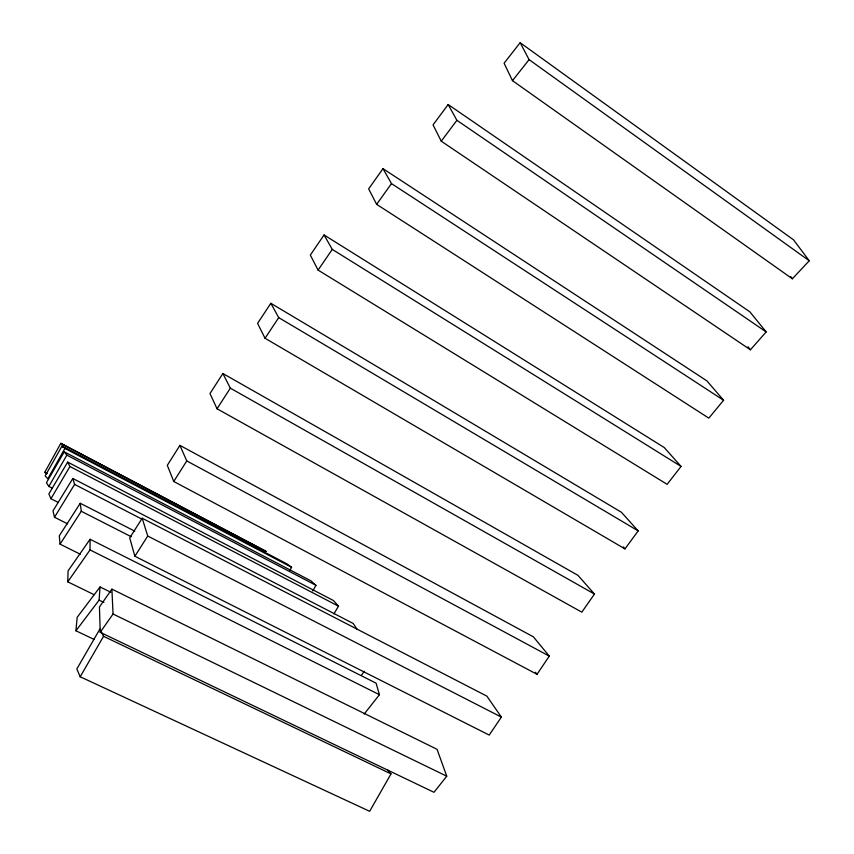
<?xml version="1.0" encoding="UTF-8"?>
<svg xmlns="http://www.w3.org/2000/svg" width="854" height="854" viewBox="0 0 854 854"><rect width="100%" height="100%" fill="white"/><g stroke="black" fill="none" stroke-linecap="round" stroke-linejoin="round"><path stroke-width="1.28" d="M94.057 594.672L67.765 581.83L90.033 549.923L90.076 539.258L376.091 683.168L379.422 694.697L364.199 714.019M67.765 581.83L68.085 570.835L90.076 539.258M93.993 639.379L75.931 630.775L99.107 600.127L100.046 586.954L110.785 592.228M75.931 630.775L77.159 617.335L100.046 586.954M289.709 570.696L291.577 567.259L286.656 563.725L62.064 445.937L45.166 475.924L47.835 478.763L64.904 448.446L62.064 445.937M46.639 473.789L44.75 472.326L60.815 443.333L266.181 551.438L60.815 443.333M62.566 447.475L63.815 445.222M312.777 590.957L315.959 585.321L310.952 580.869L64.231 451.798L46.426 482.756L48.849 486.428L52.414 488.253M391.004 773.895L369.654 811.3L80.201 676.763L76.828 668.97L99.865 629.088L103.558 636.305L391.004 773.895L387.801 770.137M48.849 486.428L66.847 455.129L64.231 451.798M80.201 676.763L103.558 636.305M333.925 613.909L338.504 606.169L333.519 600.565L67.669 462.089L48.881 493.911L50.93 498.715L58.072 502.344M50.93 498.715L69.943 466.519L67.669 462.089M357.26 629.547L353.161 623.452L72.836 478.475L52.98 510.916L54.507 517.236L67.594 523.844M54.507 517.236L74.608 484.41L72.836 478.475M179.916 445.372L167.309 465.345L173.746 481.485L537.017 674.308L549.282 656.128L533.398 636.849L179.916 445.372L186.759 460.936L549.282 656.128M173.746 481.485L186.759 460.936M142.18 518.229L129.723 537.903L134.879 556.253L489.203 735.08L501.373 717.093L486.897 696.149L142.18 518.229L147.731 536.024L501.373 717.093M134.879 556.253L147.731 536.024M222.873 373.518L209.988 393.555L217.044 408.778L581.82 612.169L594.469 594.053L577.955 575.34L222.873 373.518L230.334 388.154L594.469 594.053M134.751 531.145L80.255 503.273L59.3 535.789L60.058 544.147L80.287 554.225M217.044 408.778L230.334 388.154M60.058 544.147L81.279 511.268L80.255 503.273M270.835 303.298L257.577 323.378L265.039 338.269L624.979 548.898L638.173 530.889L621.402 512.261L270.835 303.298L278.714 317.624L638.173 530.889M265.039 338.269L278.714 317.624M324.061 234.957L310.322 255.09L318.083 270.099L667.145 484.335L681.054 466.433L664.252 447.549L324.061 234.957L332.27 249.4L681.054 466.433M318.083 270.099L332.27 249.4M361.306 675.525L364.252 671.276M111.895 589.121L99.448 606.991L100.228 632.312L433.971 792.288L446.759 776.201L437.045 749.3L111.895 589.121L113.048 614.015L100.228 632.312M382.998 168.665L368.64 188.883L376.646 204.362L708.82 418.129L723.584 400.27L706.952 380.916L382.998 168.665L391.484 183.599L723.584 400.27M376.646 204.362L391.484 183.599M448.169 104.54L433.042 124.887L441.251 141.188L750.42 349.798L766.166 331.918L749.897 311.87L448.169 104.54L456.89 120.307L766.166 331.918M441.251 141.188L456.89 120.307M520.161 42.7L504.084 63.217L512.475 80.66L792.352 278.788L809.25 260.78L793.537 239.846L520.161 42.7L529.096 59.641L809.25 260.78M512.475 80.66L529.096 59.641M99.107 600.127L103.889 602.465M113.048 614.015L446.759 776.201M90.033 549.923L379.422 694.697M81.279 511.268L131.185 536.696M44.75 472.326L47.109 473.543M74.608 484.41L142.18 519.264M69.943 466.519L338.504 606.169M66.847 455.129L315.959 585.321M64.904 448.446L291.577 567.259M623.249 546.891L624.979 548.898M535.383 672.237L537.017 674.308M748.051 346.735L750.42 349.798M790.825 276.653L792.352 278.788"/></g></svg>
